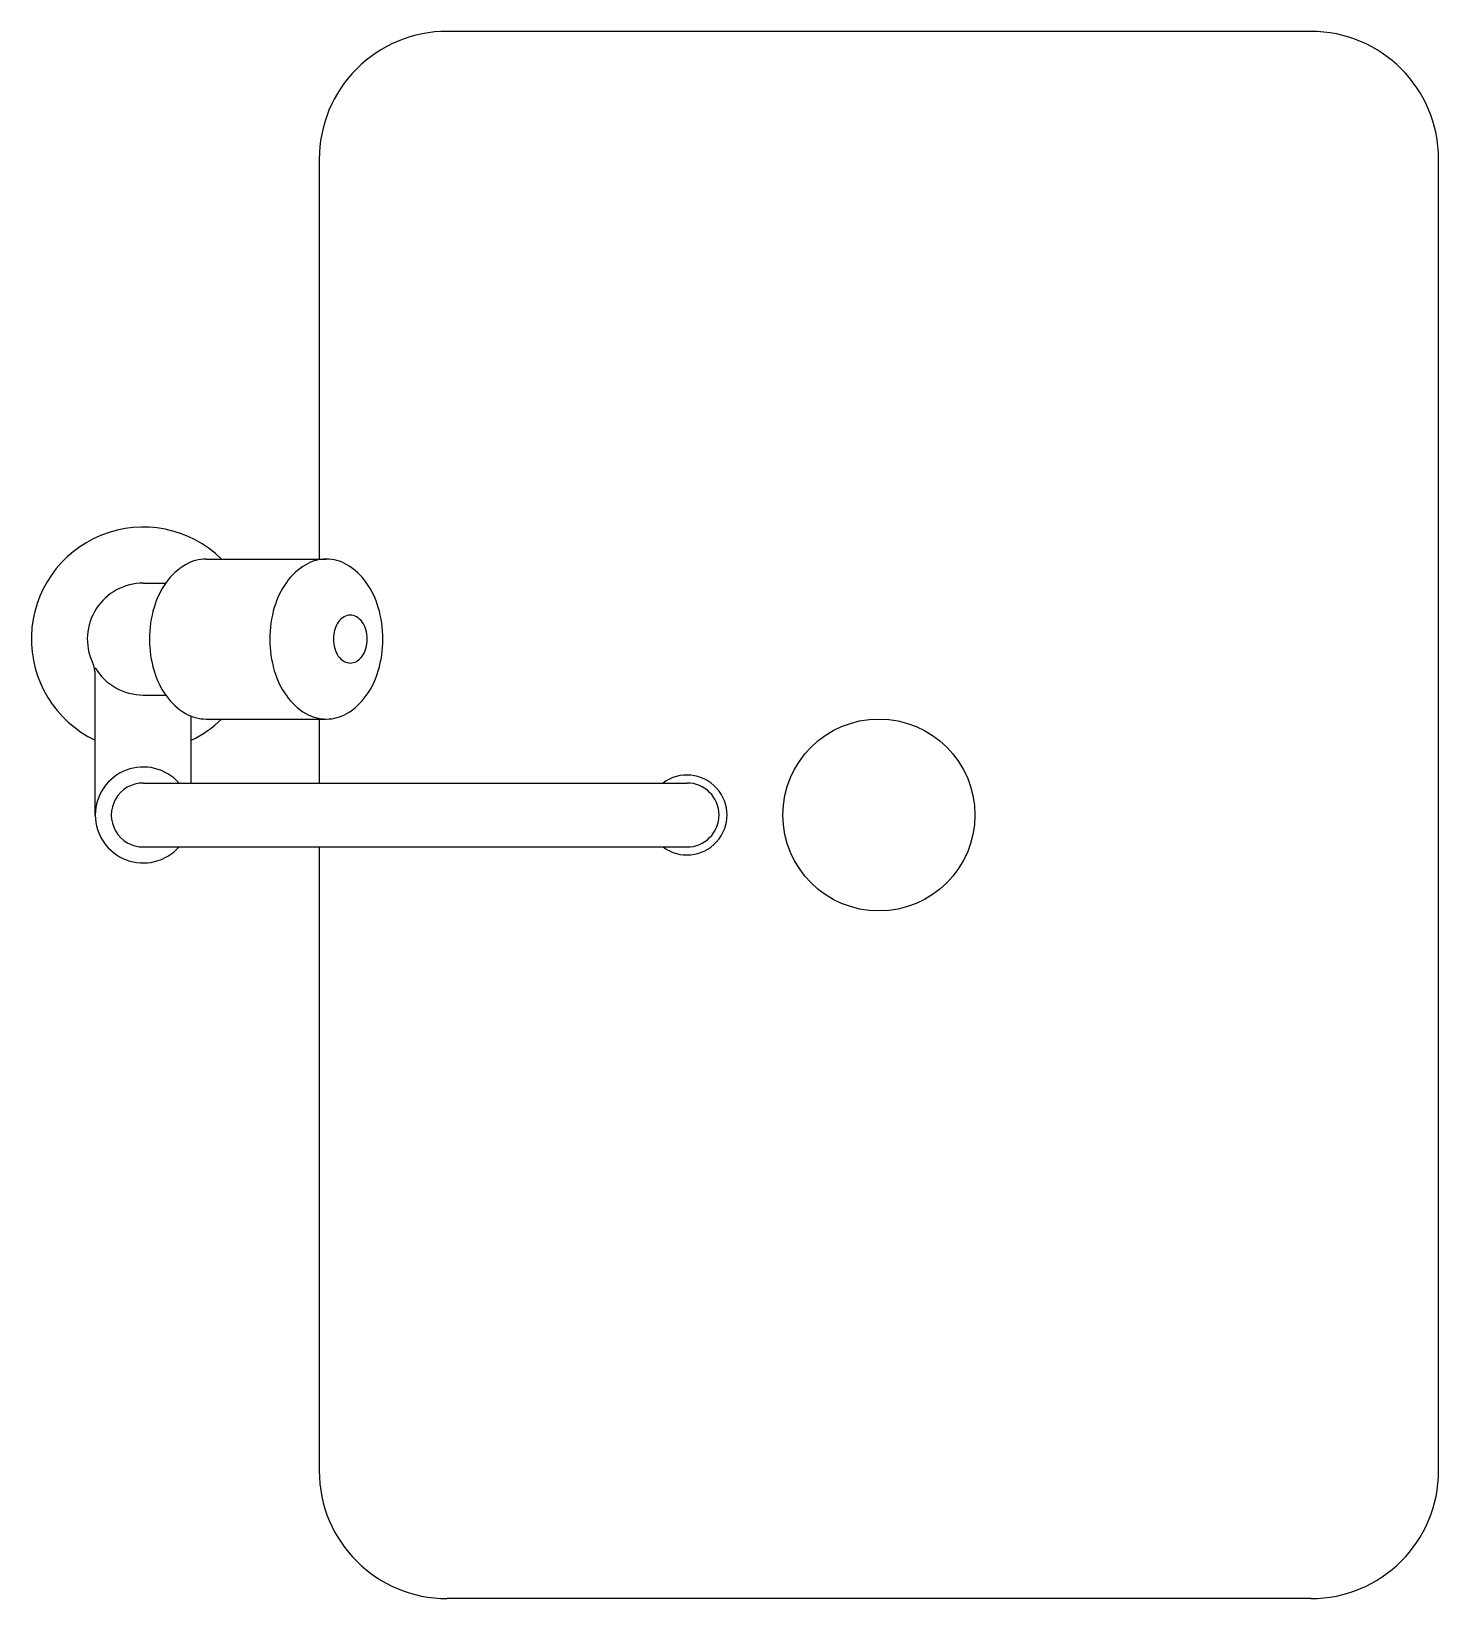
# Model space of a CAD drawing. Extents: x 0.045 to 0.485, y -0.245 to 0.245.
import ezdxf

# ---------------------------------------------------------------- set-up
doc = ezdxf.new("R2010")
doc.units = 0
doc.header["$MEASUREMENT"] = 0
doc.layers.get('0').update_dxf_attribs({"linetype": 'CONTINUOUS'})

msp = doc.modelspace()

# ---------------------------------------------------------------- linework, layer by layer
for p, q in [((0.4449999999999988, 0.245), (0.1750000000000001, 0.2449999999999991)), ((0.1350000000000001, 0.2049999999999991), (0.135, 0.08000000000000007)), ((0.4849999999999988, -0.205), (0.4849999999999988, 0.205)), ((0.09962310601229332, 0.08000000000000008), (0.1372233202414898, 0.08000000000000008)), ((0.07999999999999999, 0.0724999999999998), (0.08699857331122543, 0.0724999999999998)), ((0.06500000000003672, 1.837722682362924e-17), (0.06500000000003672, 0.04354356076254186)), ((0.07999999999999999, 0.03749999999999966), (0.08699857331122454, 0.03749999999999966)), ((0.09499999999996236, 0.0100000000000069), (0.09499999999996148, 0.03087115640117234)), ((0.09962310601229332, 0.02999999999999937), (0.1372233202414898, 0.02999999999999937)), ((0.135, 0.02999999999999937), (0.135, 0.009999999999997868)), ((0.07999999999999999, 0.01000000000001224), (0.2499999999999991, 0.009999999999967818)), ((0.07999999999999997, -0.0100000000000122), (0.2499999999999991, -0.009999999999969584)), ((0.135, -0.009999999999993571), (0.1350000000000001, -0.205)), ((0.4449999999999988, -0.245), (0.1750000000000001, -0.245))]:
    msp.add_line(p, q)
msp.add_lwpolyline([(0.09962310601229332, 0.08000000000000008, 0.133256151078858), (0.09320254880323545, 0.07825790783494925, 0.1067562697216193), (0.08712310601229314, 0.07267766952966427, 0.08282752964101038), (0.08336598077936755, 0.06490383717337346, 0.07135174875314108), (0.08194543648262878, 0.05499999999999974, 0.07135174875312217), (0.08336598077936755, 0.045096162826626, 0.08282752964099814), (0.08712310601229314, 0.03732233047033696, 0.1067562697216379), (0.09320254880323545, 0.03174209216505021, 0.1332561510788669), (0.09962310601229332, 0.02999999999999937, 0.133256151078858)], format="xyb")
for points in [[(0.1372233202414898, 0.02999999999999937, 0.133256151078858), (0.1436438774505468, 0.03174209216505021, 0.1067562697216193), (0.14972332024149, 0.03732233047033696, 0.08282752964099754), (0.1534804454744165, 0.04509616282662778, 0.07135174875310642), (0.1549009897711535, 0.05499999999999973, 0.07135174875312841), (0.1534804454744147, 0.06490383717337524, 0.08282752964096539), (0.14972332024149, 0.07267766952966427, 0.1067562697216041), (0.1436438774505486, 0.07825790783494747, 0.1332561510788969), (0.1372233202414898, 0.08000000000000008, 0.133256151078858), (0.1308027630324328, 0.07825790783494925, 0.1067562697216193), (0.1247233202414896, 0.07267766952966427, 0.08282752964101038), (0.1209661950085649, 0.06490383717337346, 0.07135174875314108), (0.1195456507118261, 0.05499999999999973, 0.07135174875312217), (0.120966195008564, 0.045096162826626, 0.08282752964099814), (0.1247233202414896, 0.03732233047033696, 0.1067562697216379), (0.1308027630324328, 0.03174209216505021, 0.1332561510788669)], [(0.1447233202414892, 0.06250000000000001, 0.1332561510789247), (0.1427971530787726, 0.06197737235048352, 0.1067562697216326), (0.14097332024149, 0.0603033008588998, 0.08282752964098952), (0.1398461826716115, 0.05797115115201203, 0.07135174875314322), (0.1394200193825909, 0.05499999999999973, 0.0713517487531746), (0.1398461826716124, 0.05202884884798566, 0.08282752964091725), (0.14097332024149, 0.04969669914110143, 0.1067562697215655), (0.1427971530787726, 0.04802262764951594, 0.1332561510788154), (0.1447233202414892, 0.04749999999999945, 0.1332561510789247), (0.1466494874042076, 0.04802262764951594, 0.1067562697216326), (0.1484733202414893, 0.04969669914110143, 0.08282752964095197), (0.1496004578113669, 0.05202884884798743, 0.07135174875313267), (0.1500266211003893, 0.05499999999999973, 0.07135174875303825), (0.1496004578113687, 0.05797115115201025, 0.08282752964098399), (0.1484733202414893, 0.0603033008588998, 0.106756269721622), (0.1466494874042059, 0.0619773723504853, 0.1332561510787654)]]:
    msp.add_lwpolyline(points, format="xyb", close=True)
msp.add_circle((0.309999999999999, 3.081487911019577e-33), 0.03)
for centre, radius, start, end in [((0.4449999999999988, 0.205), 0.04, 0, 90), ((0.1750000000000001, 0.2049999999999991), 0.04, 90, 180.0000000000002), ((0.07999999999999999, 0.05499999999999974), 0.035, 45.58469140281201, 244.6230664749245), ((0.07999999999999999, 0.05499999999999974), 0.0175, 90, 204.6199773288183), ((0.05500000000003694, 0.04354356076254186), 0.01, 0, 24.61997732881747), ((0.07999999999999999, 0.05499999999999974), 0.0175, 211.0027191341971, 270), ((0.07999999999999999, 0.05499999999999974), 0.035, 295.3769335250748, 314.415308597188), ((0.07999999999999999, 1.837722682362924e-17), 0.015, 41.81031489577259, 318.1896851042274), ((0.07999999999999999, 1.837722682362924e-17), 0.01, 90.00021374334041, 270.0002137433709), ((0.2499999999999991, 4.499439015814782e-18), 0.0125, 233.130102353961, 126.869897646039), ((0.2499999999999991, 4.499439015814782e-18), 0.01, 270.0001178779924, 90.00011787796184), ((0.1750000000000001, -0.205), 0.04, 180, 270), ((0.4449999999999988, -0.205), 0.04, 270, 0)]:
    msp.add_arc(centre, radius, start, end)

doc.saveas('drawing.dxf')
